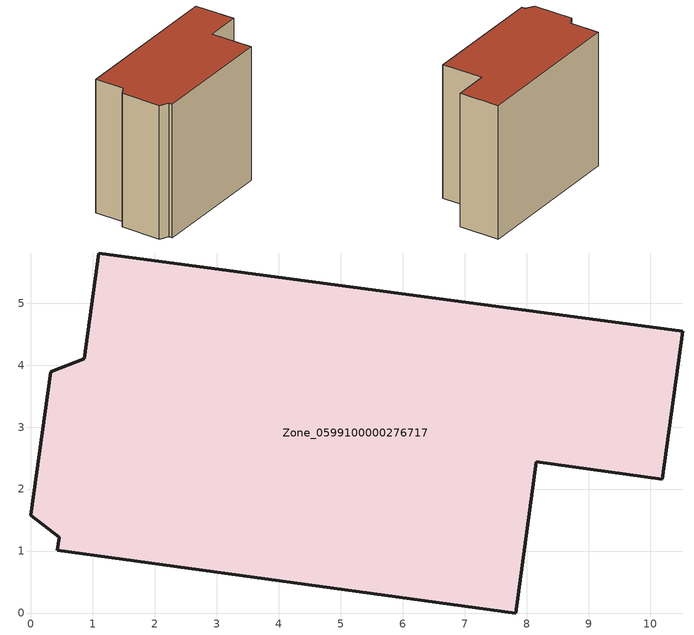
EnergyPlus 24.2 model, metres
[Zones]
Zone_0599100000276717
 floor ground (C_G): 8.16,2.44 7.83,0 0.43,1.01 0.46,1.22 0,1.58 0.32,3.89 0.86,4.1 1.1,5.81 10.52,4.55 10.19,2.16 z2.52
 wall outside (C_F): 0.86,4.1 0.32,3.89 0,1.58 0.46,1.22 0.43,1.01 7.83,0 8.16,2.44 10.19,2.16 10.52,4.55 1.1,5.81 0.86,4.1 z2.52:10.54
 roof outside (C_R): 10.52,4.55 1.1,5.81 0.86,4.1 0.32,3.89 0,1.58 0.46,1.22 0.43,1.01 7.83,0 8.16,2.44 10.19,2.16 z10.54
[BUILDING]
Pand.0599100000276717: North Axis=0; Terrain=City; Loads Convergence Tolerance Value=0.04; Temperature Convergence Tolerance Value=0.4; Solar Distribution=FullExterior; Maximum Number of Warmup Days=25; Minimum Number of Warmup Days=1
[Site:Location]
Rotterdam.The.Hague.AP_ZH_NLD Design_Conditions: Latitude=51.96; Longitude=4.45; Time Zone=1; Elevation=-4.5
[SITE:GROUNDTEMPERATURE:BUILDINGSURFACE]
18, 18, 18, 18, 18, 18, 18, 18, 18, 18, 18, 18
[MATERIAL] Thermal Absorptance=0.9; Solar Absorptance=0.7; Visible Absorptance=0.7
Name | Roughness | Thickness | Conductivity | Density | Specific Heat
G.TI.1946 | MediumSmooth | 0.15 | 1 | 540 | 1210
F.TI.1946 | Rough | 0.3 | 0.857143 | 1920 | 840
R.TI.1946 | MediumRough | 0.2 | 0.1 | 1500 | 1000
[CONSTRUCTION]
C_G: G.TI.1946
C_F: F.TI.1946
C_R: R.TI.1946
[ZONE]
Zone_0599100000276717: Type=1; Multiplier=1; Ceiling Height=Autocalculate; Volume=Autocalculate; Floor Area=autocalculate; Part of Total Floor Area=Yes
[ZONEINFILTRATION:DESIGNFLOWRATE]
Infil_Zone_0599100000276717: Zone or ZoneList or Space or SpaceList=Zone_0599100000276717; Schedule=AlwaysOn; Design Flow Rate Calculation Method=Flow/Area; Flow Rate per Floor Area=0.003; Constant Term Coefficient=1; Temperature Term Coefficient=0; Velocity Term Coefficient=0; Velocity Squared Term Coefficient=0
[HVACTEMPLATE:ZONE:IDEALLOADSAIRSYSTEM]
Zone_0599100000276717: Maximum Heating Supply Air Temperature=50; Minimum Cooling Supply Air Temperature=13; Maximum Heating Supply Air Humidity Ratio=0.0156; Minimum Cooling Supply Air Humidity Ratio=0.0077; Heating Limit=NoLimit; Cooling Limit=NoLimit; Dehumidification Control Type=ConstantSensibleHeatRatio; Cooling Sensible Heat Ratio=0.7; Dehumidification Setpoint=60; Humidification Control Type=None; Humidification Setpoint=30; Outdoor Air Method=None; Outdoor Air Flow Rate per Person=0.00944; Outdoor Air Flow Rate per Zone Floor Area=0; Outdoor Air Flow Rate per Zone=0; Demand Controlled Ventilation Type=None; Outdoor Air Economizer Type=NoEconomizer; Heat Recovery Type=None; Sensible Heat Recovery Effectiveness=0.7; Latent Heat Recovery Effectiveness=0.65
[ZONECONTROL:THERMOSTAT]
ThermostatControl_Zone_0599100000276717: Zone or ZoneList=Zone_0599100000276717; Control Type Schedule=DualSetpointControlType; Control 1=Thermostat_Zone_0599100000276717; Temperature Difference Between Cutout And Setpoint=0
[THERMOSTATSETPOINT:DUALSETPOINT]
Thermostat_Zone_0599100000276717: Heating Setpoint Temperature Schedule=HeatingSetpoint_Zone_0599100000276717; Cooling Setpoint Temperature Schedule=CoolingSetpoint_Zone_0599100000276717
[SCHEDULE:COMPACT]
HeatingSetpoint_Zone_0599100000276717: Through: 12/31, For: AllDays, Until: 24:00, 21
CoolingSetpoint_Zone_0599100000276717: Through: 12/31, For: AllDays, Until: 24:00, 24
DualSetpointControlType: Through: 12/31, For: AllDays, Until: 24:00, 4
AlwaysOn: Through: 12/31, For: AllDays, Until: 24:00, 1
